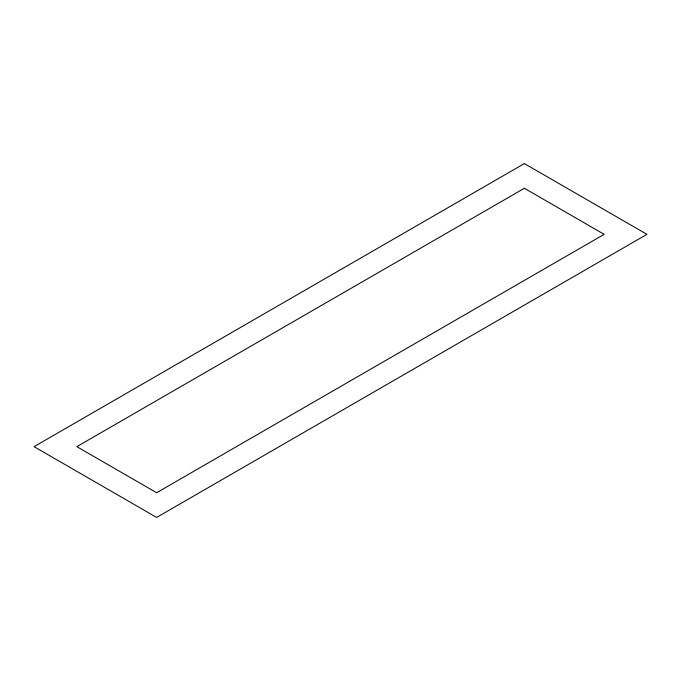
<?xml version="1.0" encoding="UTF-8"?>
<svg xmlns="http://www.w3.org/2000/svg" width="681" height="681" viewBox="0 0 681 681"><rect width="100%" height="100%" fill="white"/><g stroke="black" fill="none" stroke-linecap="round" stroke-linejoin="round"><path stroke-width="1.02" d="M524.37 163.576L34.05 446.659L156.63 517.424L646.95 234.341L524.37 163.576M524.37 188.271L76.834 446.659L156.63 492.729L604.166 234.341L524.37 188.271"/></g></svg>
